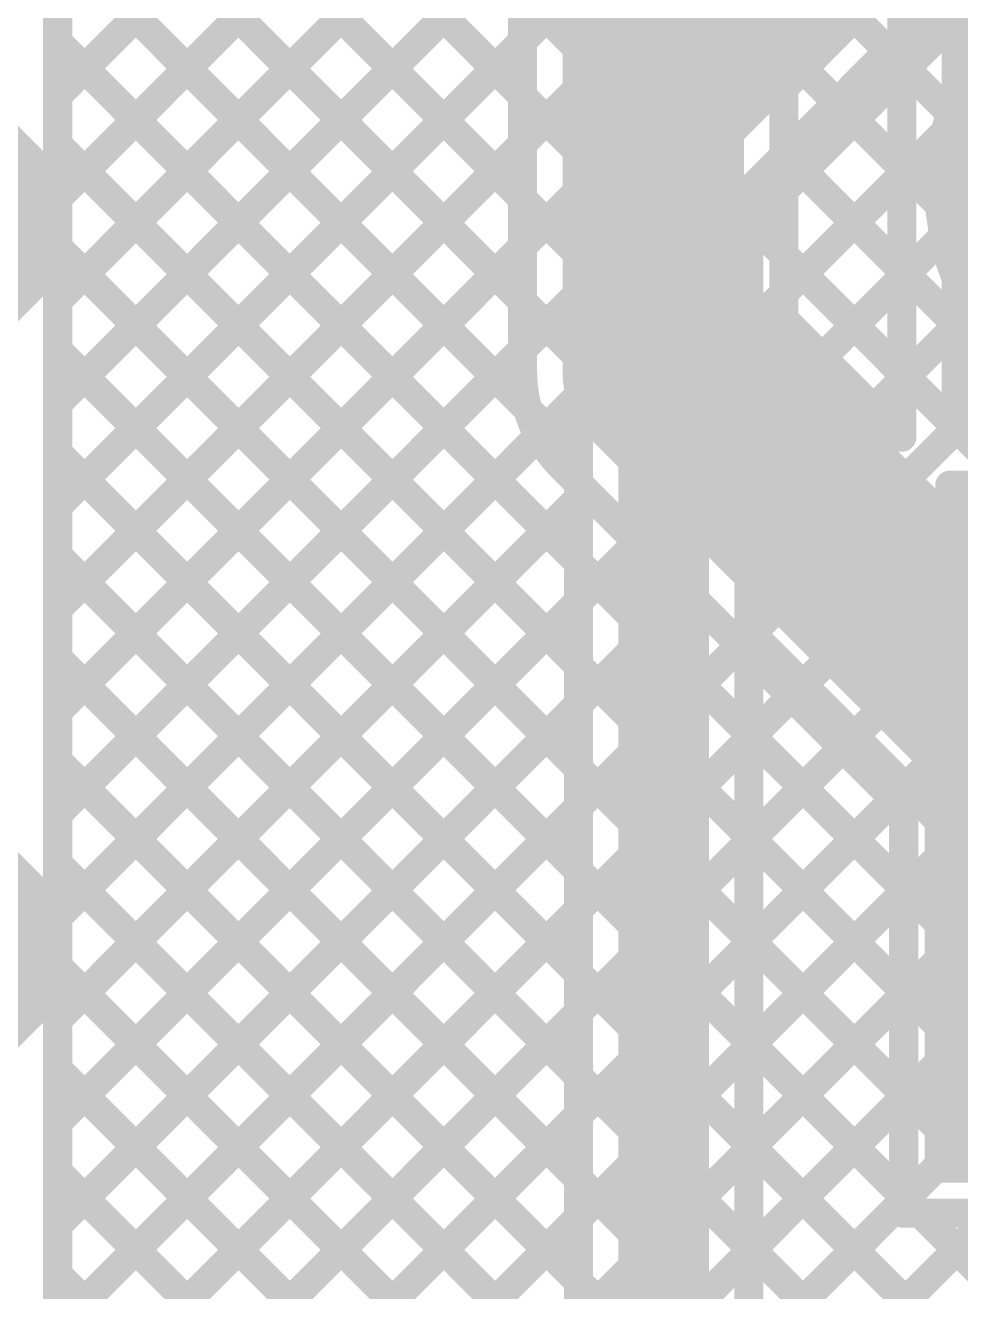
# Model space of a CAD drawing. Header units: millimetres. Extents: x 0 to 214, y 0 to 214.
# Drawn here: x 0.0451 to 0.3029, y 1.6591 to 2.0078 of the extents above; entities that cross this region are included whole.
import ezdxf

# ---------------------------------------------------------------- set-up
doc = ezdxf.new("R2010")
doc.units = ezdxf.units.MM
doc.header["$MEASUREMENT"] = 0
for name, color, linetype in [('BottomLayer', 5, 'Continuous'), ('TopLayer', 1, 'Continuous'), ('TopOverlay', 2, 'Continuous')]:
    doc.layers.add(name, color=color, linetype=linetype)

# ---------------------------------------------------------------- blocks, each defined once
blk = doc.blocks.new('TBP01R1_508_02BE_97')
at = {"layer": 'TopOverlay', "const_width": 0.01}
for points in [[(-0.145, 0.339), (-0.126, 0.32)], [(-0.075, 0.339), (-0.094, 0.32)], [(0.055, 0.339), (0.074, 0.32)], [(0.055, 0.339), (0.074, 0.32)], [(0.125, 0.339), (0.106, 0.32)], [(0.125, 0.339), (0.106, 0.32)], [(-0.126, 0.32), (-0.094, 0.32)], [(0.074, 0.32), (0.106, 0.32)], [(0.074, 0.32), (0.106, 0.32)]]:
    blk.add_lwpolyline(points, dxfattribs=at)
at = {"layer": 'TopOverlay', "const_width": 0.005}
for points in [[(-0.1285, 0.32, 1), (-0.1235, 0.32, 1)], [(-0.1285, 0.32, 1), (-0.1235, 0.32, 1)], [(-0.0965, 0.32, 1), (-0.0915, 0.32, 1)], [(-0.0965, 0.32, 1), (-0.0915, 0.32, 1)], [(0.0715, 0.32, 1), (0.0765, 0.32, 1)], [(0.0715, 0.32, 1), (0.0765, 0.32, 1)], [(0.0715, 0.32, 1), (0.0765, 0.32, 1)], [(0.0715, 0.32, 1), (0.0765, 0.32, 1)], [(0.1035, 0.32, 1), (0.1085, 0.32, 1)], [(0.1035, 0.32, 1), (0.1085, 0.32, 1)], [(0.1035, 0.32, 1), (0.1085, 0.32, 1)], [(0.1035, 0.32, 1), (0.1085, 0.32, 1)]]:
    blk.add_lwpolyline(points, format="xyb", close=True, dxfattribs=at)

msp = doc.modelspace()

# ---------------------------------------------------------------- hatches: boundary and pattern name
at = {"layer": 'TopLayer'}
for points in [[(0.29764, 1.89218), (0.56864, 1.89218), (0.56864, 2.03018), (0.29764, 2.03018)], [(0.29814, 1.69167), (0.63614, 1.69167), (0.63614, 1.82967), (0.29814, 1.82967)]]:
    msp.add_hatch(color=1, dxfattribs=at).paths.add_polyline_path(points)

# ---------------------------------------------------------------- linework, layer by layer
at = {"layer": 'BottomLayer'}
for points, const_width in [([(0.05399, 4.07584), (0.05401, 0.14794)], 0.008), ([(0.2445, 1.9527), (0.58714, 2.29534)], 0.008), ([(0.054, 2.17298), (0.22138, 2.00561)], 0.008), ([(0.054, 1.98848), (0.21265, 2.14712)], 0.008), ([(0.054, 2.1447), (0.20723, 1.99147)], 0.008), ([(0.054, 1.96019), (0.22679, 2.13298)], 0.008), ([(0.054, 1.93191), (0.24093, 2.11884)], 0.008), ([(0.054, 2.11642), (0.19752, 1.9729)], 0.008), ([(0.054, 1.90362), (0.25507, 2.10469)], 0.008), ([(0.054, 1.87534), (0.26921, 2.09055)], 0.008), ([(0.054, 2.08813), (0.1975, 1.94463)], 0.008), ([(0.221, 1.972), (0.321, 2.072)], 0.025), ([(0.054, 1.84705), (0.28336, 2.07641)], 0.008), ([(0.2044, 1.98863), (0.28777, 2.072)], 0.008), ([(0.054, 2.05985), (0.1975, 1.91635)], 0.008), ([(0.2445, 1.96227), (0.3376, 2.05537)], 0.008), ([(0.054, 2.03156), (0.1975, 1.88806)], 0.008), ([(0.29704, 2.0148), (0.30912, 2.00272)], 0.008), ([(0.054, 2.00328), (0.1975, 1.85978)], 0.008), ([(0.28289, 2.00066), (0.29993, 1.98362)], 0.008), ([(0.26875, 1.98652), (0.29706, 1.95821)], 0.008), ([(0.221, 0.967), (0.221, 1.972)], 0.025), ([(0.2445, 1.92442), (0.29858, 1.9785)], 0.008), ([(0.054, 1.97499), (0.1975, 1.83149)], 0.008), ([(0.1975, 0.967), (0.1975, 1.972)], 0.008), ([(0.25461, 1.97238), (0.39376, 1.83323)], 0.008), ([(0.054, 1.81877), (0.1975, 1.96227)], 0.008), ([(0.2445, 0.97673), (0.2445, 1.96227)], 0.008), ([(0.2445, 1.9542), (0.36547, 1.83323)], 0.008), ([(0.2445, 1.89613), (0.29817, 1.9498)], 0.008), ([(0.054, 1.94671), (0.1975, 1.80321)], 0.008), ([(0.054, 1.79049), (0.1975, 1.93398)], 0.008), ([(0.2445, 1.86785), (0.30574, 1.92908)], 0.008), ([(0.2445, 1.92592), (0.33719, 1.83323)], 0.008), ([(0.054, 1.91842), (0.1975, 1.77493)], 0.008), ([(0.2445, 1.83956), (0.31799, 1.91305)], 0.008), ([(0.054, 1.7622), (0.1975, 1.9057)], 0.008), ([(0.2445, 1.81128), (0.33437, 1.90115)], 0.008), ([(0.2445, 1.89763), (0.3089, 1.83323)], 0.008), ([(0.2445, 1.78299), (0.35555, 1.89405)], 0.008), ([(0.054, 1.89014), (0.1975, 1.74664)], 0.008), ([(0.054, 1.73392), (0.1975, 1.87742)], 0.008), ([(0.2445, 1.86935), (0.29688, 1.81696)], 0.008), ([(0.054, 1.86186), (0.1975, 1.71836)], 0.008), ([(0.054, 1.70563), (0.1975, 1.84913)], 0.008), ([(0.2445, 1.84106), (0.29688, 1.78868)], 0.008), ([(0.054, 1.83357), (0.1975, 1.69007)], 0.008), ([(0.29688, 1.83323), (0.43699, 1.83323)], 0.008), ([(0.29688, 1.69312), (0.29688, 1.83323)], 0.008), ([(0.054, 1.67735), (0.1975, 1.82085)], 0.008), ([(0.2445, 1.81278), (0.29688, 1.76039)], 0.008), ([(0.2445, 1.75471), (0.29688, 1.8071)], 0.008), ([(0.054, 1.80529), (0.1975, 1.66179)], 0.008), ([(0.054, 1.64907), (0.1975, 1.79256)], 0.008), ([(0.2445, 1.78449), (0.29688, 1.73211)], 0.008), ([(0.2445, 1.72643), (0.29688, 1.77881)], 0.008), ([(0.054, 1.777), (0.1975, 1.6335)], 0.008), ([(0.054, 1.62078), (0.1975, 1.76428)], 0.008), ([(0.2445, 1.75621), (0.29688, 1.70383)], 0.008), ([(0.2445, 1.69814), (0.29688, 1.75053)], 0.008), ([(0.054, 1.74872), (0.1975, 1.60522)], 0.008), ([(0.054, 1.5925), (0.1975, 1.73599)], 0.008), ([(0.2445, 1.72793), (0.40589, 1.56654)], 0.008), ([(0.2445, 1.66986), (0.29688, 1.72224)], 0.008), ([(0.054, 1.72043), (0.1975, 1.57694)], 0.008), ([(0.054, 1.56421), (0.1975, 1.70771)], 0.008), ([(0.2445, 1.69964), (0.39175, 1.55239)], 0.008), ([(0.054, 1.69215), (0.1975, 1.54865)], 0.008), ([(0.2445, 1.64157), (0.29688, 1.69396)], 0.008), ([(0.2445, 1.61329), (0.32433, 1.69312)], 0.008), ([(0.29688, 1.69312), (0.43699, 1.69312)], 0.008), ([(0.054, 1.53593), (0.1975, 1.67943)], 0.008), ([(0.2445, 1.67136), (0.36916, 1.54669)], 0.008), ([(0.054, 1.66387), (0.1975, 1.52037)], 0.008)]:
    msp.add_lwpolyline(points, dxfattribs=dict(at, const_width=const_width))
for points, const_width in [([(0.43699, 1.96317, 1), (0.29688, 1.96317, 1)], 0.008), ([(0.21938, 2.00561, 1), (0.22338, 2.00561, 1)], 0.004), ([(0.052, 2.00328, 1), (0.056, 2.00328, 1)], 0.004), ([(0.28089, 2.00066, 1), (0.28489, 2.00066, 1)], 0.004), ([(0.20523, 1.99147, 1), (0.20923, 1.99147, 1)], 0.004), ([(0.052, 1.98848, 1), (0.056, 1.98848, 1)], 0.004), ([(0.20238, 1.98862, 1), (0.20638, 1.98862, 1)], 0.004), ([(0.2024, 1.98863, 1), (0.2064, 1.98863, 1)], 0.004), ([(0.2024, 1.98863, 1), (0.2064, 1.98863, 1)], 0.004), ([(0.26675, 1.98652, 1), (0.27075, 1.98652, 1)], 0.004), ([(0.21475, 1.972, 1), (0.22725, 1.972, 1)], 0.0125), ([(0.21475, 1.972, 1), (0.22725, 1.972, 1)], 0.0125), ([(0.29793, 1.98362, 1), (0.30193, 1.98362, 1)], 0.004), ([(0.29658, 1.9785, 1), (0.30058, 1.9785, 1)], 0.004), ([(0.052, 1.97499, 1), (0.056, 1.97499, 1)], 0.004), ([(0.1955, 1.972, 1), (0.1995, 1.972, 1)], 0.004), ([(0.1955, 1.972, 1), (0.1995, 1.972, 1)], 0.004), ([(0.1955, 1.972, 1), (0.1995, 1.972, 1)], 0.004), ([(0.19552, 1.9729, 1), (0.19952, 1.9729, 1)], 0.004), ([(0.25261, 1.97238, 1), (0.25661, 1.97238, 1)], 0.004), ([(0.29488, 1.96317, 1), (0.29888, 1.96317, 1)], 0.004), ([(0.052, 1.96019, 1), (0.056, 1.96019, 1)], 0.004), ([(0.1955, 1.96227, 1), (0.1995, 1.96227, 1)], 0.004), ([(0.2425, 1.96227, 1), (0.2465, 1.96227, 1)], 0.004), ([(0.2425, 1.96227, 1), (0.2465, 1.96227, 1)], 0.004), ([(0.29506, 1.95821, 1), (0.29906, 1.95821, 1)], 0.004), ([(0.2425, 1.9542, 1), (0.2465, 1.9542, 1)], 0.004), ([(0.2425, 1.9527, 1), (0.2465, 1.9527, 1)], 0.004), ([(0.29617, 1.9498, 1), (0.30017, 1.9498, 1)], 0.004), ([(0.052, 1.94671, 1), (0.056, 1.94671, 1)], 0.004), ([(0.1955, 1.94463, 1), (0.1995, 1.94463, 1)], 0.004), ([(0.052, 1.93191, 1), (0.056, 1.93191, 1)], 0.004), ([(0.1955, 1.93398, 1), (0.1995, 1.93398, 1)], 0.004), ([(0.30374, 1.92908, 1), (0.30774, 1.92908, 1)], 0.004), ([(0.2425, 1.92592, 1), (0.2465, 1.92592, 1)], 0.004), ([(0.2425, 1.92442, 1), (0.2465, 1.92442, 1)], 0.004), ([(0.052, 1.91842, 1), (0.056, 1.91842, 1)], 0.004), ([(0.1955, 1.91635, 1), (0.1995, 1.91635, 1)], 0.004), ([(0.052, 1.90362, 1), (0.056, 1.90362, 1)], 0.004), ([(0.1955, 1.9057, 1), (0.1995, 1.9057, 1)], 0.004), ([(0.2425, 1.89763, 1), (0.2465, 1.89763, 1)], 0.004), ([(0.2425, 1.89613, 1), (0.2465, 1.89613, 1)], 0.004), ([(0.052, 1.89014, 1), (0.056, 1.89014, 1)], 0.004), ([(0.1955, 1.88806, 1), (0.1995, 1.88806, 1)], 0.004), ([(0.1955, 1.87742, 1), (0.1995, 1.87742, 1)], 0.004), ([(0.052, 1.87534, 1), (0.056, 1.87534, 1)], 0.004), ([(0.2425, 1.86935, 1), (0.2465, 1.86935, 1)], 0.004), ([(0.2425, 1.86785, 1), (0.2465, 1.86785, 1)], 0.004), ([(0.052, 1.86186, 1), (0.056, 1.86186, 1)], 0.004), ([(0.1955, 1.85978, 1), (0.1995, 1.85978, 1)], 0.004), ([(0.1955, 1.84913, 1), (0.1995, 1.84913, 1)], 0.004), ([(0.052, 1.84705, 1), (0.056, 1.84705, 1)], 0.004), ([(0.2425, 1.84106, 1), (0.2465, 1.84106, 1)], 0.004), ([(0.2425, 1.83956, 1), (0.2465, 1.83956, 1)], 0.004), ([(0.052, 1.83357, 1), (0.056, 1.83357, 1)], 0.004), ([(0.1955, 1.83149, 1), (0.1995, 1.83149, 1)], 0.004), ([(0.29488, 1.83323, 1), (0.29888, 1.83323, 1)], 0.004), ([(0.29488, 1.83323, 1), (0.29888, 1.83323, 1)], 0.004), ([(0.1955, 1.82085, 1), (0.1995, 1.82085, 1)], 0.004), ([(0.052, 1.81877, 1), (0.056, 1.81877, 1)], 0.004), ([(0.29488, 1.81696, 1), (0.29888, 1.81696, 1)], 0.004), ([(0.2425, 1.81278, 1), (0.2465, 1.81278, 1)], 0.004), ([(0.2425, 1.81128, 1), (0.2465, 1.81128, 1)], 0.004), ([(0.29488, 1.8071, 1), (0.29888, 1.8071, 1)], 0.004), ([(0.052, 1.80529, 1), (0.056, 1.80529, 1)], 0.004), ([(0.1955, 1.80321, 1), (0.1995, 1.80321, 1)], 0.004), ([(0.1955, 1.79256, 1), (0.1995, 1.79256, 1)], 0.004), ([(0.052, 1.79049, 1), (0.056, 1.79049, 1)], 0.004), ([(0.29488, 1.78868, 1), (0.29888, 1.78868, 1)], 0.004), ([(0.2425, 1.78449, 1), (0.2465, 1.78449, 1)], 0.004), ([(0.2425, 1.78299, 1), (0.2465, 1.78299, 1)], 0.004), ([(0.29488, 1.77881, 1), (0.29888, 1.77881, 1)], 0.004), ([(0.052, 1.777, 1), (0.056, 1.777, 1)], 0.004), ([(0.1955, 1.77493, 1), (0.1995, 1.77493, 1)], 0.004), ([(0.1955, 1.76428, 1), (0.1995, 1.76428, 1)], 0.004), ([(0.052, 1.7622, 1), (0.056, 1.7622, 1)], 0.004), ([(0.29488, 1.76039, 1), (0.29888, 1.76039, 1)], 0.004), ([(0.2425, 1.75621, 1), (0.2465, 1.75621, 1)], 0.004), ([(0.2425, 1.75471, 1), (0.2465, 1.75471, 1)], 0.004), ([(0.29488, 1.75053, 1), (0.29888, 1.75053, 1)], 0.004), ([(0.052, 1.74872, 1), (0.056, 1.74872, 1)], 0.004), ([(0.1955, 1.74664, 1), (0.1995, 1.74664, 1)], 0.004), ([(0.052, 1.73392, 1), (0.056, 1.73392, 1)], 0.004), ([(0.1955, 1.73599, 1), (0.1995, 1.73599, 1)], 0.004), ([(0.29488, 1.73211, 1), (0.29888, 1.73211, 1)], 0.004), ([(0.2425, 1.72793, 1), (0.2465, 1.72793, 1)], 0.004), ([(0.2425, 1.72643, 1), (0.2465, 1.72643, 1)], 0.004), ([(0.29488, 1.72224, 1), (0.29888, 1.72224, 1)], 0.004), ([(0.052, 1.72043, 1), (0.056, 1.72043, 1)], 0.004), ([(0.1955, 1.71836, 1), (0.1995, 1.71836, 1)], 0.004), ([(0.052, 1.70563, 1), (0.056, 1.70563, 1)], 0.004), ([(0.1955, 1.70771, 1), (0.1995, 1.70771, 1)], 0.004), ([(0.29488, 1.70383, 1), (0.29888, 1.70383, 1)], 0.004), ([(0.2425, 1.69964, 1), (0.2465, 1.69964, 1)], 0.004), ([(0.2425, 1.69814, 1), (0.2465, 1.69814, 1)], 0.004), ([(0.052, 1.69215, 1), (0.056, 1.69215, 1)], 0.004), ([(0.29488, 1.69396, 1), (0.29888, 1.69396, 1)], 0.004), ([(0.29488, 1.69312, 1), (0.29888, 1.69312, 1)], 0.004), ([(0.29488, 1.69312, 1), (0.29888, 1.69312, 1)], 0.004), ([(0.1955, 1.69007, 1), (0.1995, 1.69007, 1)], 0.004), ([(0.052, 1.67735, 1), (0.056, 1.67735, 1)], 0.004), ([(0.1955, 1.67943, 1), (0.1995, 1.67943, 1)], 0.004), ([(0.2425, 1.67136, 1), (0.2465, 1.67136, 1)], 0.004), ([(0.2425, 1.66986, 1), (0.2465, 1.66986, 1)], 0.004), ([(0.052, 1.66387, 1), (0.056, 1.66387, 1)], 0.004), ([(0.1955, 1.66179, 1), (0.1995, 1.66179, 1)], 0.004)]:
    msp.add_lwpolyline(points, format="xyb", close=True, dxfattribs=dict(at, const_width=const_width))
at = {"layer": 'BottomLayer', "const_width": 0.008}
for points in [[(0.1975, 1.972, -0.199188), (0.2044, 1.98863)], [(0.1975, 1.972, -0.198912), (0.20438, 1.98862)]]:
    msp.add_lwpolyline(points, format="xyb", dxfattribs=at)
at = {"layer": 'TopLayer'}
for points, const_width in [([(0.05399, 4.07584), (0.05401, 0.14794)], 0.008), ([(0.054, 1.98848), (0.28714, 2.22162)], 0.008), ([(0.21814, 1.91197), (0.21814, 2.10137)], 0.05), ([(0.054, 2.11642), (0.18214, 1.98827)], 0.008), ([(0.18214, 1.91197), (0.18214, 2.10137)], 0.008), ([(0.054, 1.96019), (0.18214, 2.08833)], 0.008), ([(0.054, 2.08813), (0.18214, 1.95999)], 0.008), ([(0.25414, 1.92688), (0.25414, 2.08646)], 0.008), ([(0.054, 1.93191), (0.18214, 2.06005)], 0.008), ([(0.054, 2.05985), (0.18214, 1.93171)], 0.008), ([(0.28664, 1.89439), (0.28664, 2.04118)], 0.008), ([(0.054, 1.90362), (0.18214, 2.03176)], 0.008), ([(0.054, 2.03156), (0.18354, 1.90202)], 0.008), ([(0.25414, 2.02941), (0.28664, 1.99692)], 0.008), ([(0.25414, 1.99063), (0.28664, 2.02312)], 0.008), ([(0.054, 1.87534), (0.18214, 2.00348)], 0.008), ([(0.054, 2.00328), (0.28714, 1.77014)], 0.008), ([(0.25414, 2.00113), (0.28664, 1.96863)], 0.008), ([(0.25414, 1.96234), (0.28664, 1.99484)], 0.008), ([(0.054, 1.84705), (0.18214, 1.97519)], 0.008), ([(0.054, 1.97499), (0.28714, 1.74185)], 0.008), ([(0.25414, 1.97284), (0.28664, 1.94035)], 0.008), ([(0.25414, 1.93406), (0.28664, 1.96655)], 0.008), ([(0.054, 1.81877), (0.18214, 1.94691)], 0.008), ([(0.054, 1.94671), (0.28714, 1.71357)], 0.008), ([(0.25414, 1.94456), (0.28664, 1.91206)], 0.008), ([(0.2647, 1.91633), (0.28664, 1.93827)], 0.008), ([(0.21814, 1.91197), (0.36694, 1.76317)], 0.05), ([(0.25414, 1.92688), (0.28664, 1.89439)], 0.008), ([(0.054, 1.79049), (0.18214, 1.91863)], 0.008), ([(0.054, 1.91842), (0.28714, 1.68528)], 0.008), ([(0.27884, 1.90219), (0.28664, 1.90999)], 0.008), ([(0.054, 1.7622), (0.18654, 1.89474)], 0.008), ([(0.054, 1.89014), (0.31711, 1.62703)], 0.008), ([(0.19273, 1.88647), (0.28714, 1.79206)], 0.008), ([(0.054, 1.73392), (0.19964, 1.87956)], 0.008), ([(0.29985, 1.88118), (0.57964, 1.88118)], 0.008), ([(0.29985, 1.88118), (0.34035, 1.84067)], 0.008), ([(0.054, 1.70563), (0.21378, 1.86542)], 0.008), ([(0.054, 1.86186), (0.30297, 1.61288)], 0.008), ([(0.054, 1.67735), (0.22793, 1.85127)], 0.008), ([(0.054, 1.64907), (0.24207, 1.83713)], 0.008), ([(0.054, 1.83357), (0.28883, 1.59874)], 0.008), ([(0.054, 1.62078), (0.25621, 1.82299)], 0.008), ([(0.054, 1.5925), (0.27035, 1.80885)], 0.008), ([(0.054, 1.80529), (0.27469, 1.5846)], 0.008), ([(0.054, 1.56421), (0.2845, 1.79471)], 0.008), ([(0.28714, 1.68067), (0.28714, 1.79206)], 0.008), ([(0.054, 1.777), (0.26055, 1.57046)], 0.008), ([(0.054, 1.53593), (0.28714, 1.76907)], 0.008), ([(0.054, 1.74872), (0.2464, 1.55632)], 0.008), ([(0.054, 1.50764), (0.28714, 1.74078)], 0.008), ([(0.054, 1.72043), (0.23226, 1.54217)], 0.008), ([(0.054, 1.47936), (0.28714, 1.7125)], 0.008), ([(0.054, 1.69215), (0.21812, 1.52803)], 0.008), ([(0.054, 1.45108), (0.28714, 1.68421)], 0.008), ([(0.28714, 1.68528), (0.29175, 1.68067)], 0.008), ([(0.054, 1.42279), (0.31188, 1.68067)], 0.008), ([(0.28714, 1.68067), (0.58333, 1.68067)], 0.008), ([(0.29175, 1.68067), (0.33126, 1.64117)], 0.008), ([(0.054, 1.66387), (0.20398, 1.51389)], 0.008)]:
    msp.add_lwpolyline(points, dxfattribs=dict(at, const_width=const_width))
for points, const_width in [([(0.052, 2.00328, 1), (0.056, 2.00328, 1)], 0.004), ([(0.18014, 2.00348, 1), (0.18414, 2.00348, 1)], 0.004), ([(0.25214, 2.00113, 1), (0.25614, 2.00113, 1)], 0.004), ([(0.28464, 1.99692, 1), (0.28864, 1.99692, 1)], 0.004), ([(0.28464, 1.99484, 1), (0.28864, 1.99484, 1)], 0.004), ([(0.052, 1.98848, 1), (0.056, 1.98848, 1)], 0.004), ([(0.18014, 1.98827, 1), (0.18414, 1.98827, 1)], 0.004), ([(0.25214, 1.99063, 1), (0.25614, 1.99063, 1)], 0.004), ([(0.052, 1.97499, 1), (0.056, 1.97499, 1)], 0.004), ([(0.18014, 1.97519, 1), (0.18414, 1.97519, 1)], 0.004), ([(0.25214, 1.97284, 1), (0.25614, 1.97284, 1)], 0.004), ([(0.28464, 1.96863, 1), (0.28864, 1.96863, 1)], 0.004), ([(0.28464, 1.96655, 1), (0.28864, 1.96655, 1)], 0.004), ([(0.052, 1.96019, 1), (0.056, 1.96019, 1)], 0.004), ([(0.18014, 1.95999, 1), (0.18414, 1.95999, 1)], 0.004), ([(0.25214, 1.96234, 1), (0.25614, 1.96234, 1)], 0.004), ([(0.052, 1.94671, 1), (0.056, 1.94671, 1)], 0.004), ([(0.18014, 1.94691, 1), (0.18414, 1.94691, 1)], 0.004), ([(0.25214, 1.94456, 1), (0.25614, 1.94456, 1)], 0.004), ([(0.28464, 1.94035, 1), (0.28864, 1.94035, 1)], 0.004), ([(0.28464, 1.93827, 1), (0.28864, 1.93827, 1)], 0.004), ([(0.052, 1.93191, 1), (0.056, 1.93191, 1)], 0.004), ([(0.18014, 1.93171, 1), (0.18414, 1.93171, 1)], 0.004), ([(0.20564, 1.91197, 1), (0.23064, 1.91197, 1)], 0.025), ([(0.20564, 1.91197, 1), (0.23064, 1.91197, 1)], 0.025), ([(0.25214, 1.93406, 1), (0.25614, 1.93406, 1)], 0.004), ([(0.25214, 1.92688, 1), (0.25614, 1.92688, 1)], 0.004), ([(0.25214, 1.92688, 1), (0.25614, 1.92688, 1)], 0.004), ([(0.052, 1.91842, 1), (0.056, 1.91842, 1)], 0.004), ([(0.18014, 1.91863, 1), (0.18414, 1.91863, 1)], 0.004), ([(0.2627, 1.91633, 1), (0.2667, 1.91633, 1)], 0.004), ([(0.18014, 1.91197, 1), (0.18414, 1.91197, 1)], 0.004), ([(0.18014, 1.91197, 1), (0.18414, 1.91197, 1)], 0.004), ([(0.18014, 1.91197, 1), (0.18414, 1.91197, 1)], 0.004), ([(0.28464, 1.91206, 1), (0.28864, 1.91206, 1)], 0.004), ([(0.28464, 1.90999, 1), (0.28864, 1.90999, 1)], 0.004), ([(0.052, 1.90362, 1), (0.056, 1.90362, 1)], 0.004), ([(0.18154, 1.90202, 1), (0.18554, 1.90202, 1)], 0.004), ([(0.27684, 1.90219, 1), (0.28084, 1.90219, 1)], 0.004), ([(0.18454, 1.89474, 1), (0.18854, 1.89474, 1)], 0.004), ([(0.28464, 1.89439, 1), (0.28864, 1.89439, 1)], 0.004), ([(0.28464, 1.89439, 1), (0.28864, 1.89439, 1)], 0.004), ([(0.052, 1.89014, 1), (0.056, 1.89014, 1)], 0.004), ([(0.19069, 1.88652, 1), (0.19469, 1.88652, 1)], 0.004), ([(0.19073, 1.88647, 1), (0.19473, 1.88647, 1)], 0.004), ([(0.19073, 1.88647, 1), (0.19473, 1.88647, 1)], 0.004), ([(0.19764, 1.87956, 1), (0.20164, 1.87956, 1)], 0.004), ([(0.29785, 1.88118, 1), (0.30185, 1.88118, 1)], 0.004), ([(0.29785, 1.88118, 1), (0.30185, 1.88118, 1)], 0.004), ([(0.052, 1.87534, 1), (0.056, 1.87534, 1)], 0.004), ([(0.21178, 1.86542, 1), (0.21578, 1.86542, 1)], 0.004), ([(0.052, 1.86186, 1), (0.056, 1.86186, 1)], 0.004), ([(0.22593, 1.85127, 1), (0.22993, 1.85127, 1)], 0.004), ([(0.052, 1.84705, 1), (0.056, 1.84705, 1)], 0.004), ([(0.24007, 1.83713, 1), (0.24407, 1.83713, 1)], 0.004), ([(0.052, 1.83357, 1), (0.056, 1.83357, 1)], 0.004), ([(0.25421, 1.82299, 1), (0.25821, 1.82299, 1)], 0.004), ([(0.052, 1.81877, 1), (0.056, 1.81877, 1)], 0.004), ([(0.26835, 1.80885, 1), (0.27235, 1.80885, 1)], 0.004), ([(0.052, 1.80529, 1), (0.056, 1.80529, 1)], 0.004), ([(0.2825, 1.79471, 1), (0.2865, 1.79471, 1)], 0.004), ([(0.28514, 1.79206, 1), (0.28914, 1.79206, 1)], 0.004), ([(0.28514, 1.79206, 1), (0.28914, 1.79206, 1)], 0.004), ([(0.052, 1.79049, 1), (0.056, 1.79049, 1)], 0.004), ([(0.052, 1.777, 1), (0.056, 1.777, 1)], 0.004), ([(0.28514, 1.77014, 1), (0.28914, 1.77014, 1)], 0.004), ([(0.28514, 1.76907, 1), (0.28914, 1.76907, 1)], 0.004), ([(0.052, 1.7622, 1), (0.056, 1.7622, 1)], 0.004), ([(0.052, 1.74872, 1), (0.056, 1.74872, 1)], 0.004), ([(0.28514, 1.74185, 1), (0.28914, 1.74185, 1)], 0.004), ([(0.28514, 1.74078, 1), (0.28914, 1.74078, 1)], 0.004), ([(0.052, 1.73392, 1), (0.056, 1.73392, 1)], 0.004), ([(0.052, 1.72043, 1), (0.056, 1.72043, 1)], 0.004), ([(0.28514, 1.71357, 1), (0.28914, 1.71357, 1)], 0.004), ([(0.28514, 1.7125, 1), (0.28914, 1.7125, 1)], 0.004), ([(0.052, 1.70563, 1), (0.056, 1.70563, 1)], 0.004), ([(0.052, 1.69215, 1), (0.056, 1.69215, 1)], 0.004), ([(0.28514, 1.68528, 1), (0.28914, 1.68528, 1)], 0.004), ([(0.28514, 1.68528, 1), (0.28914, 1.68528, 1)], 0.004), ([(0.28514, 1.68421, 1), (0.28914, 1.68421, 1)], 0.004), ([(0.28514, 1.68067, 1), (0.28914, 1.68067, 1)], 0.004), ([(0.28514, 1.68067, 1), (0.28914, 1.68067, 1)], 0.004), ([(0.28975, 1.68067, 1), (0.29375, 1.68067, 1)], 0.004), ([(0.28975, 1.68067, 1), (0.29375, 1.68067, 1)], 0.004), ([(0.052, 1.67735, 1), (0.056, 1.67735, 1)], 0.004), ([(0.052, 1.66387, 1), (0.056, 1.66387, 1)], 0.004)]:
    msp.add_lwpolyline(points, format="xyb", close=True, dxfattribs=dict(at, const_width=const_width))
at = {"layer": 'TopLayer', "const_width": 0.008}
for points in [[(0.19273, 1.88647, -0.199396), (0.18214, 1.91197)], [(0.19269, 1.88652, -0.198912), (0.18214, 1.91197)]]:
    msp.add_lwpolyline(points, format="xyb", dxfattribs=at)

# ---------------------------------------------------------------- block references
at = {"rotation": 90}
msp.add_blockref('TBP01R1_508_02BE_97', (0.36694, 1.86317), dxfattribs=at)

doc.saveas('drawing.dxf')
